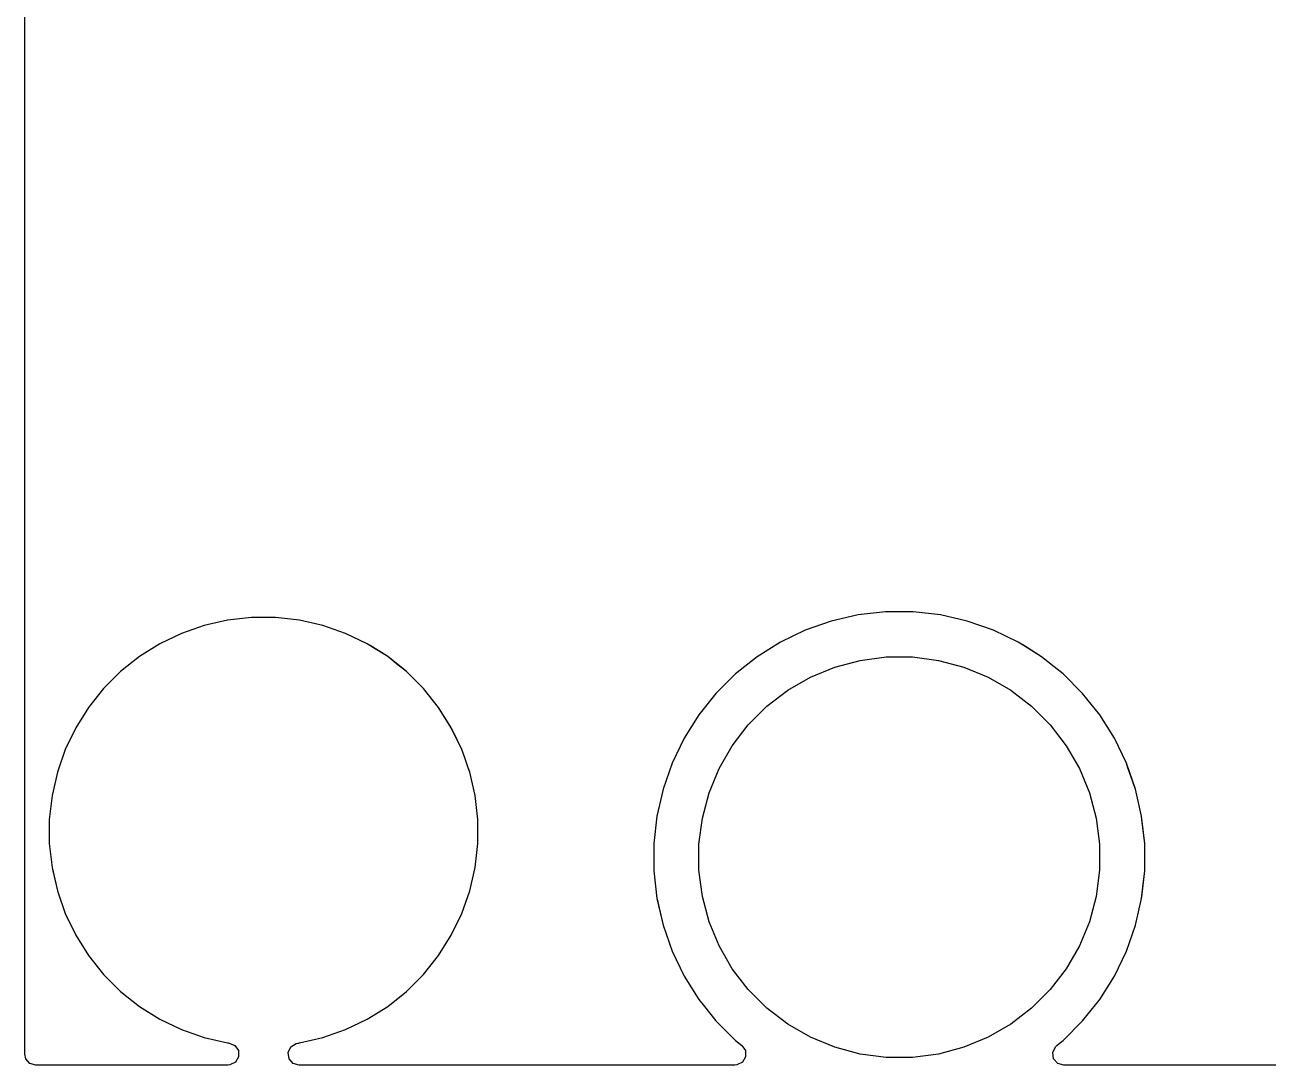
# Model space of a CAD drawing. Header units: inches. Extents: x 6.57 to 9.79, y -8.72 to -3.17.
# Drawn here: x 6.57 to 7.118, y -8.724 to -8.265 of the extents above; entities that cross this region are included whole.
import ezdxf

# ---------------------------------------------------------------- set-up
doc = ezdxf.new("R2010")
doc.units = ezdxf.units.IN
doc.header["$MEASUREMENT"] = 0
doc.layers.add('In1.Cu', color=91, linetype='CONTINUOUS', true_color=0x7fc87f)

msp = doc.modelspace()

# ---------------------------------------------------------------- linework, layer by layer
at = {"layer": 'In1.Cu', "linetype": 'CONTINUOUS'}
for p, q in [((6.5697, -8.71951), (6.5697, -7.92653)), ((6.5697, -8.71951), (6.5697, -7.92653)), ((6.5697, -8.71951), (6.5697, -7.92653)), ((6.5697, -8.71951), (6.5697, -7.92653)), ((6.94943, -8.52433), (6.93734, -8.52569)), ((6.94943, -8.52433), (6.93734, -8.52569)), ((6.94943, -8.52433), (6.93734, -8.52569)), ((6.94943, -8.52433), (6.93734, -8.52569)), ((6.96159, -8.52433), (6.94943, -8.52433)), ((6.94943, -8.52433), (6.94943, -8.52433)), ((6.96159, -8.52433), (6.94943, -8.52433)), ((6.94943, -8.52433), (6.94943, -8.52433)), ((6.96159, -8.52433), (6.94943, -8.52433)), ((6.94943, -8.52433), (6.94943, -8.52433)), ((6.96159, -8.52433), (6.94943, -8.52433)), ((6.94943, -8.52433), (6.94943, -8.52433)), ((6.97368, -8.52569), (6.96159, -8.52433)), ((6.96159, -8.52433), (6.96159, -8.52433)), ((6.97368, -8.52569), (6.96159, -8.52433)), ((6.96159, -8.52433), (6.96159, -8.52433)), ((6.97368, -8.52569), (6.96159, -8.52433)), ((6.96159, -8.52433), (6.96159, -8.52433)), ((6.97368, -8.52569), (6.96159, -8.52433)), ((6.96159, -8.52433), (6.96159, -8.52433)), ((6.65914, -8.52794), (6.6488, -8.5303)), ((6.65914, -8.52794), (6.6488, -8.5303)), ((6.65914, -8.52794), (6.6488, -8.5303)), ((6.65914, -8.52794), (6.6488, -8.5303)), ((6.66969, -8.52675), (6.65914, -8.52794)), ((6.66969, -8.52675), (6.65914, -8.52794)), ((6.66969, -8.52675), (6.65914, -8.52794)), ((6.66969, -8.52675), (6.65914, -8.52794)), ((6.65914, -8.52794), (6.65914, -8.52794)), ((6.65914, -8.52794), (6.65914, -8.52794)), ((6.65914, -8.52794), (6.65914, -8.52794)), ((6.65914, -8.52794), (6.65914, -8.52794)), ((6.68031, -8.52675), (6.66969, -8.52675)), ((6.66969, -8.52675), (6.66969, -8.52675)), ((6.68031, -8.52675), (6.66969, -8.52675)), ((6.66969, -8.52675), (6.66969, -8.52675)), ((6.68031, -8.52675), (6.66969, -8.52675)), ((6.66969, -8.52675), (6.66969, -8.52675)), ((6.68031, -8.52675), (6.66969, -8.52675)), ((6.66969, -8.52675), (6.66969, -8.52675)), ((6.69086, -8.52794), (6.68031, -8.52675)), ((6.68031, -8.52675), (6.68031, -8.52675)), ((6.69086, -8.52794), (6.68031, -8.52675)), ((6.68031, -8.52675), (6.68031, -8.52675)), ((6.69086, -8.52794), (6.68031, -8.52675)), ((6.68031, -8.52675), (6.68031, -8.52675)), ((6.69086, -8.52794), (6.68031, -8.52675)), ((6.68031, -8.52675), (6.68031, -8.52675)), ((6.69284, -8.52839), (6.69086, -8.52794)), ((6.69086, -8.52794), (6.69086, -8.52794)), ((6.69086, -8.52794), (6.69086, -8.52794)), ((6.69284, -8.52839), (6.69086, -8.52794)), ((6.69086, -8.52794), (6.69086, -8.52794)), ((6.69086, -8.52794), (6.69086, -8.52794)), ((6.69284, -8.52839), (6.69086, -8.52794)), ((6.69086, -8.52794), (6.69086, -8.52794)), ((6.69086, -8.52794), (6.69086, -8.52794)), ((6.69284, -8.52839), (6.69086, -8.52794)), ((6.69086, -8.52794), (6.69086, -8.52794)), ((6.69086, -8.52794), (6.69086, -8.52794)), ((6.7012, -8.5303), (6.69284, -8.52839)), ((6.7012, -8.5303), (6.69284, -8.52839)), ((6.7012, -8.5303), (6.69284, -8.52839)), ((6.7012, -8.5303), (6.69284, -8.52839)), ((6.92548, -8.52839), (6.914, -8.53241)), ((6.92548, -8.52839), (6.914, -8.53241)), ((6.92548, -8.52839), (6.914, -8.53241)), ((6.92548, -8.52839), (6.914, -8.53241)), ((6.93734, -8.52569), (6.92548, -8.52839)), ((6.93734, -8.52569), (6.92548, -8.52839)), ((6.93734, -8.52569), (6.92548, -8.52839)), ((6.93734, -8.52569), (6.92548, -8.52839)), ((6.92548, -8.52839), (6.92548, -8.52839)), ((6.92548, -8.52839), (6.92548, -8.52839)), ((6.92548, -8.52839), (6.92548, -8.52839)), ((6.92548, -8.52839), (6.92548, -8.52839)), ((6.93734, -8.52569), (6.93734, -8.52569)), ((6.93734, -8.52569), (6.93734, -8.52569)), ((6.93734, -8.52569), (6.93734, -8.52569)), ((6.93734, -8.52569), (6.93734, -8.52569)), ((6.98553, -8.52839), (6.97368, -8.52569)), ((6.97368, -8.52569), (6.97368, -8.52569)), ((6.98553, -8.52839), (6.97368, -8.52569)), ((6.97368, -8.52569), (6.97368, -8.52569)), ((6.98553, -8.52839), (6.97368, -8.52569)), ((6.97368, -8.52569), (6.97368, -8.52569)), ((6.98553, -8.52839), (6.97368, -8.52569)), ((6.97368, -8.52569), (6.97368, -8.52569)), ((6.99701, -8.53241), (6.98553, -8.52839)), ((6.98553, -8.52839), (6.98553, -8.52839)), ((6.99701, -8.53241), (6.98553, -8.52839)), ((6.98553, -8.52839), (6.98553, -8.52839)), ((6.99701, -8.53241), (6.98553, -8.52839)), ((6.98553, -8.52839), (6.98553, -8.52839)), ((6.99701, -8.53241), (6.98553, -8.52839)), ((6.98553, -8.52839), (6.98553, -8.52839)), ((6.63878, -8.53381), (6.62921, -8.53841)), ((6.63878, -8.53381), (6.62921, -8.53841)), ((6.63878, -8.53381), (6.62921, -8.53841)), ((6.63878, -8.53381), (6.62921, -8.53841)), ((6.6488, -8.5303), (6.63878, -8.53381)), ((6.6488, -8.5303), (6.63878, -8.53381)), ((6.6488, -8.5303), (6.63878, -8.53381)), ((6.6488, -8.5303), (6.63878, -8.53381)), ((6.6488, -8.5303), (6.6488, -8.5303)), ((6.6488, -8.5303), (6.6488, -8.5303)), ((6.6488, -8.5303), (6.6488, -8.5303)), ((6.6488, -8.5303), (6.6488, -8.5303)), ((6.71122, -8.53381), (6.7012, -8.5303)), ((6.7012, -8.5303), (6.7012, -8.5303)), ((6.71122, -8.53381), (6.7012, -8.5303)), ((6.7012, -8.5303), (6.7012, -8.5303)), ((6.71122, -8.53381), (6.7012, -8.5303)), ((6.7012, -8.5303), (6.7012, -8.5303)), ((6.71122, -8.53381), (6.7012, -8.5303)), ((6.7012, -8.5303), (6.7012, -8.5303)), ((6.72079, -8.53841), (6.71122, -8.53381)), ((6.72079, -8.53841), (6.71122, -8.53381)), ((6.72079, -8.53841), (6.71122, -8.53381)), ((6.72079, -8.53841), (6.71122, -8.53381)), ((6.914, -8.53241), (6.90305, -8.53769)), ((6.914, -8.53241), (6.90305, -8.53769)), ((6.914, -8.53241), (6.90305, -8.53769)), ((6.914, -8.53241), (6.90305, -8.53769)), ((6.914, -8.53241), (6.914, -8.53241)), ((6.914, -8.53241), (6.914, -8.53241)), ((6.914, -8.53241), (6.914, -8.53241)), ((6.914, -8.53241), (6.914, -8.53241)), ((7.00797, -8.53769), (6.99701, -8.53241)), ((6.99701, -8.53241), (6.99701, -8.53241)), ((7.00797, -8.53769), (6.99701, -8.53241)), ((6.99701, -8.53241), (6.99701, -8.53241)), ((7.00797, -8.53769), (6.99701, -8.53241)), ((6.99701, -8.53241), (6.99701, -8.53241)), ((7.00797, -8.53769), (6.99701, -8.53241)), ((6.99701, -8.53241), (6.99701, -8.53241)), ((6.62921, -8.53841), (6.62022, -8.54406)), ((6.62921, -8.53841), (6.62022, -8.54406)), ((6.62921, -8.53841), (6.62022, -8.54406)), ((6.62921, -8.53841), (6.62022, -8.54406)), ((6.72212, -8.53925), (6.72079, -8.53841)), ((6.72357, -8.54016), (6.72079, -8.53841)), ((6.72212, -8.53925), (6.72079, -8.53841)), ((6.72212, -8.53925), (6.72079, -8.53841)), ((6.72978, -8.54406), (6.72212, -8.53925)), ((6.72978, -8.54406), (6.72212, -8.53925)), ((6.72978, -8.54406), (6.72212, -8.53925)), ((6.72978, -8.54406), (6.72357, -8.54016)), ((6.90305, -8.53769), (6.89275, -8.54416)), ((6.90305, -8.53769), (6.89275, -8.54416)), ((6.90305, -8.53769), (6.89275, -8.54416)), ((6.90305, -8.53769), (6.89275, -8.54416)), ((7.01116, -8.53969), (7.00797, -8.53769)), ((7.01066, -8.53938), (7.00797, -8.53769)), ((7.01116, -8.53969), (7.00797, -8.53769)), ((7.01116, -8.53969), (7.00797, -8.53769)), ((7.01827, -8.54416), (7.01066, -8.53938)), ((7.01827, -8.54416), (7.01116, -8.53969)), ((7.01827, -8.54416), (7.01116, -8.53969)), ((7.01827, -8.54416), (7.01116, -8.53969)), ((6.62022, -8.54406), (6.61193, -8.55068)), ((6.62022, -8.54406), (6.61193, -8.55068)), ((6.62022, -8.54406), (6.61193, -8.55068)), ((6.62022, -8.54406), (6.61193, -8.55068)), ((6.73807, -8.55068), (6.72978, -8.54406)), ((6.73373, -8.54721), (6.72978, -8.54406)), ((6.73807, -8.55068), (6.72978, -8.54406)), ((6.73807, -8.55068), (6.72978, -8.54406)), ((6.89275, -8.54416), (6.88324, -8.55174)), ((6.89275, -8.54416), (6.88324, -8.55174)), ((6.89275, -8.54416), (6.88324, -8.55174)), ((6.89275, -8.54416), (6.88324, -8.55174)), ((6.92703, -8.54873), (6.93823, -8.54573)), ((6.92703, -8.54873), (6.93823, -8.54573)), ((6.92703, -8.54873), (6.93823, -8.54573)), ((6.92703, -8.54873), (6.93823, -8.54573)), ((6.93823, -8.54573), (6.94972, -8.54422)), ((6.93823, -8.54573), (6.94972, -8.54422)), ((6.93823, -8.54573), (6.94972, -8.54422)), ((6.93823, -8.54573), (6.94972, -8.54422)), ((6.94972, -8.54422), (6.9613, -8.54422)), ((6.94972, -8.54422), (6.9613, -8.54422)), ((6.94972, -8.54422), (6.9613, -8.54422)), ((6.94972, -8.54422), (6.9613, -8.54422)), ((6.9613, -8.54422), (6.97279, -8.54573)), ((6.9613, -8.54422), (6.97279, -8.54573)), ((6.9613, -8.54422), (6.97279, -8.54573)), ((6.9613, -8.54422), (6.97279, -8.54573)), ((6.97279, -8.54573), (6.98398, -8.54873)), ((6.97279, -8.54573), (6.98398, -8.54873)), ((6.97279, -8.54573), (6.98398, -8.54873)), ((6.97279, -8.54573), (6.98398, -8.54873)), ((7.02382, -8.54859), (7.01827, -8.54416)), ((7.02382, -8.54859), (7.01827, -8.54416)), ((7.02382, -8.54859), (7.01827, -8.54416)), ((7.02382, -8.54859), (7.01827, -8.54416)), ((6.61193, -8.55068), (6.60442, -8.55819)), ((6.61193, -8.55068), (6.60442, -8.55819)), ((6.61193, -8.55068), (6.60442, -8.55819)), ((6.61193, -8.55068), (6.60442, -8.55819)), ((6.73746, -8.55019), (6.73373, -8.54721)), ((6.73807, -8.55068), (6.73746, -8.55019)), ((6.74558, -8.55819), (6.73807, -8.55068)), ((6.74558, -8.55819), (6.73807, -8.55068)), ((6.74558, -8.55819), (6.73807, -8.55068)), ((6.74558, -8.55819), (6.73807, -8.55068)), ((6.88324, -8.55174), (6.87464, -8.56034)), ((6.88324, -8.55174), (6.87464, -8.56034)), ((6.88324, -8.55174), (6.87464, -8.56034)), ((6.88324, -8.55174), (6.87464, -8.56034)), ((6.91633, -8.55317), (6.92703, -8.54873)), ((6.91633, -8.55317), (6.92703, -8.54873)), ((6.91633, -8.55317), (6.92703, -8.54873)), ((6.91633, -8.55317), (6.92703, -8.54873)), ((6.98398, -8.54873), (6.99469, -8.55317)), ((6.98398, -8.54873), (6.99469, -8.55317)), ((6.98398, -8.54873), (6.99469, -8.55317)), ((6.98398, -8.54873), (6.99469, -8.55317)), ((7.02645, -8.55068), (7.02382, -8.54859)), ((7.02645, -8.55068), (7.02382, -8.54859)), ((7.02645, -8.55068), (7.02382, -8.54859)), ((7.02645, -8.55068), (7.02382, -8.54859)), ((7.02778, -8.55174), (7.02645, -8.55068)), ((7.02778, -8.55174), (7.02645, -8.55068)), ((7.02778, -8.55174), (7.02645, -8.55068)), ((7.02778, -8.55174), (7.02645, -8.55068)), ((7.03638, -8.56034), (7.02778, -8.55174)), ((7.03638, -8.56034), (7.02778, -8.55174)), ((7.03638, -8.56034), (7.02778, -8.55174)), ((7.03638, -8.56034), (7.02778, -8.55174)), ((6.90629, -8.55896), (6.91633, -8.55317)), ((6.90629, -8.55896), (6.91633, -8.55317)), ((6.90629, -8.55896), (6.91633, -8.55317)), ((6.90629, -8.55896), (6.91633, -8.55317)), ((6.99469, -8.55317), (7.00472, -8.55896)), ((6.99469, -8.55317), (7.00472, -8.55896)), ((6.99469, -8.55317), (7.00472, -8.55896)), ((6.99469, -8.55317), (7.00472, -8.55896)), ((6.60442, -8.55819), (6.5978, -8.56648)), ((6.60442, -8.55819), (6.5978, -8.56648)), ((6.60442, -8.55819), (6.5978, -8.56648)), ((6.60442, -8.55819), (6.5978, -8.56648)), ((6.7522, -8.56648), (6.74558, -8.55819)), ((6.7522, -8.56648), (6.74558, -8.55819)), ((6.7522, -8.56648), (6.74558, -8.55819)), ((6.7522, -8.56648), (6.74558, -8.55819)), ((6.87464, -8.56034), (6.86705, -8.56985)), ((6.87464, -8.56034), (6.86705, -8.56985)), ((6.87464, -8.56034), (6.86705, -8.56985)), ((6.87464, -8.56034), (6.86705, -8.56985)), ((6.8971, -8.56601), (6.90629, -8.55896)), ((6.8971, -8.56601), (6.90629, -8.55896)), ((6.8971, -8.56601), (6.90629, -8.55896)), ((6.8971, -8.56601), (6.90629, -8.55896)), ((7.00472, -8.55896), (7.01392, -8.56601)), ((7.00472, -8.55896), (7.01392, -8.56601)), ((7.00472, -8.55896), (7.01392, -8.56601)), ((7.00472, -8.55896), (7.01392, -8.56601)), ((7.04396, -8.56985), (7.03638, -8.56034)), ((7.04396, -8.56985), (7.03638, -8.56034)), ((7.04396, -8.56985), (7.03638, -8.56034)), ((7.04396, -8.56985), (7.03638, -8.56034)), ((6.5978, -8.56648), (6.59215, -8.57547)), ((6.5978, -8.56648), (6.59215, -8.57547)), ((6.5978, -8.56648), (6.59215, -8.57547)), ((6.5978, -8.56648), (6.59215, -8.57547)), ((6.75785, -8.57547), (6.7522, -8.56648)), ((6.75719, -8.57443), (6.7522, -8.56648)), ((6.75785, -8.57547), (6.7522, -8.56648)), ((6.75785, -8.57547), (6.7522, -8.56648)), ((6.88891, -8.57421), (6.8971, -8.56601)), ((6.88891, -8.57421), (6.8971, -8.56601)), ((6.88891, -8.57421), (6.8971, -8.56601)), ((6.88891, -8.57421), (6.8971, -8.56601)), ((7.01392, -8.56601), (7.02211, -8.57421)), ((7.01392, -8.56601), (7.02211, -8.57421)), ((7.01392, -8.56601), (7.02211, -8.57421)), ((7.01392, -8.56601), (7.02211, -8.57421)), ((6.86705, -8.56985), (6.86058, -8.58015)), ((6.86705, -8.56985), (6.86058, -8.58015)), ((6.86705, -8.56985), (6.86058, -8.58015)), ((6.86705, -8.56985), (6.86058, -8.58015)), ((7.05043, -8.58015), (7.04396, -8.56985)), ((7.05043, -8.58015), (7.04396, -8.56985)), ((7.05043, -8.58015), (7.04396, -8.56985)), ((7.05043, -8.58015), (7.04396, -8.56985)), ((6.59215, -8.57547), (6.58755, -8.58504)), ((6.59215, -8.57547), (6.58755, -8.58504)), ((6.59215, -8.57547), (6.58755, -8.58504)), ((6.59215, -8.57547), (6.58755, -8.58504)), ((6.75785, -8.57547), (6.75719, -8.57443)), ((6.76245, -8.58504), (6.75785, -8.57547)), ((6.75848, -8.57678), (6.75785, -8.57547)), ((6.76245, -8.58504), (6.75785, -8.57547)), ((6.76245, -8.58504), (6.75785, -8.57547)), ((6.76245, -8.58504), (6.75848, -8.57678)), ((6.88185, -8.5834), (6.88891, -8.57421)), ((6.88185, -8.5834), (6.88891, -8.57421)), ((6.88185, -8.5834), (6.88891, -8.57421)), ((6.88185, -8.5834), (6.88891, -8.57421)), ((7.02211, -8.57421), (7.02916, -8.5834)), ((7.02211, -8.57421), (7.02916, -8.5834)), ((7.02211, -8.57421), (7.02916, -8.5834)), ((7.02211, -8.57421), (7.02916, -8.5834)), ((6.86058, -8.58015), (6.85531, -8.59111)), ((6.86058, -8.58015), (6.85531, -8.59111)), ((6.86058, -8.58015), (6.85531, -8.59111)), ((6.86058, -8.58015), (6.85531, -8.59111)), ((6.87606, -8.59343), (6.88185, -8.5834)), ((6.87606, -8.59343), (6.88185, -8.5834)), ((6.87606, -8.59343), (6.88185, -8.5834)), ((6.87606, -8.59343), (6.88185, -8.5834)), ((7.02916, -8.5834), (7.03496, -8.59343)), ((7.02916, -8.5834), (7.03496, -8.59343)), ((7.02916, -8.5834), (7.03496, -8.59343)), ((7.02916, -8.5834), (7.03496, -8.59343)), ((7.05571, -8.59111), (7.05043, -8.58015)), ((7.05571, -8.59111), (7.05043, -8.58015)), ((7.05571, -8.59111), (7.05043, -8.58015)), ((7.05571, -8.59111), (7.05043, -8.58015)), ((6.58755, -8.58504), (6.58404, -8.59506)), ((6.58755, -8.58504), (6.58404, -8.59506)), ((6.58755, -8.58504), (6.58404, -8.59506)), ((6.58755, -8.58504), (6.58404, -8.59506)), ((6.76376, -8.58878), (6.76245, -8.58504)), ((6.76392, -8.58924), (6.76245, -8.58504)), ((6.76376, -8.58878), (6.76245, -8.58504)), ((6.76362, -8.58837), (6.76245, -8.58504)), ((6.7653, -8.59317), (6.76362, -8.58837)), ((6.7653, -8.59317), (6.76376, -8.58878)), ((6.7653, -8.59317), (6.76376, -8.58878)), ((6.7653, -8.59317), (6.76392, -8.58924)), ((6.58404, -8.59506), (6.58168, -8.6054)), ((6.58404, -8.59506), (6.58168, -8.6054)), ((6.58404, -8.59506), (6.58168, -8.6054)), ((6.58404, -8.59506), (6.58168, -8.6054)), ((6.58404, -8.59506), (6.58404, -8.59506)), ((6.58404, -8.59506), (6.58404, -8.59506)), ((6.58404, -8.59506), (6.58404, -8.59506)), ((6.58404, -8.59506), (6.58404, -8.59506)), ((6.76596, -8.59506), (6.7653, -8.59317)), ((6.76596, -8.59506), (6.7653, -8.59317)), ((6.76596, -8.59506), (6.7653, -8.59317)), ((6.76596, -8.59506), (6.7653, -8.59317)), ((6.76832, -8.6054), (6.76596, -8.59506)), ((6.76832, -8.6054), (6.76596, -8.59506)), ((6.76832, -8.6054), (6.76596, -8.59506)), ((6.76832, -8.6054), (6.76596, -8.59506)), ((6.85531, -8.59111), (6.85129, -8.60259)), ((6.85531, -8.59111), (6.85129, -8.60259)), ((6.85531, -8.59111), (6.85129, -8.60259)), ((6.85531, -8.59111), (6.85129, -8.60259)), ((6.85531, -8.59111), (6.85531, -8.59111)), ((6.85531, -8.59111), (6.85531, -8.59111)), ((6.85531, -8.59111), (6.85531, -8.59111)), ((6.85531, -8.59111), (6.85531, -8.59111)), ((6.87163, -8.60414), (6.87606, -8.59343)), ((6.87163, -8.60414), (6.87606, -8.59343)), ((6.87163, -8.60414), (6.87606, -8.59343)), ((6.87163, -8.60414), (6.87606, -8.59343)), ((7.03496, -8.59343), (7.03939, -8.60414)), ((7.03496, -8.59343), (7.03939, -8.60414)), ((7.03496, -8.59343), (7.03939, -8.60414)), ((7.03496, -8.59343), (7.03939, -8.60414)), ((7.0584, -8.5988), (7.05571, -8.59111)), ((7.05571, -8.59111), (7.05571, -8.59111)), ((7.05642, -8.59313), (7.05571, -8.59111)), ((7.05904, -8.60063), (7.05571, -8.59111)), ((7.05571, -8.59111), (7.05571, -8.59111)), ((7.0584, -8.5988), (7.05571, -8.59111)), ((7.05571, -8.59111), (7.05571, -8.59111)), ((7.05934, -8.60148), (7.05642, -8.59313)), ((7.05973, -8.60259), (7.0584, -8.5988)), ((7.05973, -8.60259), (7.0584, -8.5988)), ((7.05973, -8.60259), (7.05904, -8.60063)), ((6.58168, -8.6054), (6.58049, -8.61595)), ((6.58168, -8.6054), (6.58049, -8.61595)), ((6.58168, -8.6054), (6.58049, -8.61595)), ((6.58168, -8.6054), (6.58049, -8.61595)), ((6.58168, -8.6054), (6.58168, -8.6054)), ((6.58168, -8.6054), (6.58168, -8.6054)), ((6.58168, -8.6054), (6.58168, -8.6054)), ((6.58168, -8.6054), (6.58168, -8.6054)), ((6.76951, -8.61595), (6.76832, -8.6054)), ((6.76951, -8.61595), (6.76832, -8.6054)), ((6.76951, -8.61595), (6.76832, -8.6054)), ((6.76951, -8.61595), (6.76832, -8.6054)), ((6.85129, -8.60259), (6.84858, -8.61445)), ((6.85129, -8.60259), (6.84858, -8.61445)), ((6.85129, -8.60259), (6.84858, -8.61445)), ((6.85129, -8.60259), (6.84858, -8.61445)), ((6.85129, -8.60259), (6.85129, -8.60259)), ((6.85129, -8.60259), (6.85129, -8.60259)), ((6.85129, -8.60259), (6.85129, -8.60259)), ((6.85129, -8.60259), (6.85129, -8.60259)), ((6.86863, -8.61533), (6.87163, -8.60414)), ((6.86863, -8.61533), (6.87163, -8.60414)), ((6.86863, -8.61533), (6.87163, -8.60414)), ((6.86863, -8.61533), (6.87163, -8.60414)), ((7.03939, -8.60414), (7.04239, -8.61533)), ((7.03939, -8.60414), (7.04239, -8.61533)), ((7.03939, -8.60414), (7.04239, -8.61533)), ((7.03939, -8.60414), (7.04239, -8.61533)), ((7.05973, -8.60259), (7.05934, -8.60148)), ((7.06122, -8.60914), (7.05973, -8.60259)), ((7.06122, -8.60914), (7.05973, -8.60259)), ((7.06122, -8.60914), (7.05973, -8.60259)), ((7.06122, -8.60914), (7.05973, -8.60259)), ((7.06243, -8.61445), (7.06122, -8.60914)), ((7.06243, -8.61445), (7.06122, -8.60914)), ((7.06243, -8.61445), (7.06122, -8.60914)), ((7.06243, -8.61445), (7.06122, -8.60914)), ((6.58049, -8.61595), (6.58049, -8.62657)), ((6.58049, -8.61595), (6.58049, -8.62657)), ((6.58049, -8.61595), (6.58049, -8.62657)), ((6.58049, -8.61595), (6.58049, -8.62657)), ((6.76951, -8.62657), (6.76951, -8.61595)), ((6.76951, -8.62657), (6.76951, -8.61595)), ((6.76951, -8.62657), (6.76951, -8.61595)), ((6.76951, -8.62657), (6.76951, -8.61595)), ((6.84858, -8.61445), (6.84722, -8.62653)), ((6.84858, -8.61445), (6.84722, -8.62653)), ((6.84858, -8.61445), (6.84722, -8.62653)), ((6.84858, -8.61445), (6.84722, -8.62653)), ((6.84858, -8.61445), (6.84858, -8.61445)), ((6.84858, -8.61445), (6.84858, -8.61445)), ((6.84858, -8.61445), (6.84858, -8.61445)), ((6.84858, -8.61445), (6.84858, -8.61445)), ((6.86712, -8.62682), (6.86863, -8.61533)), ((6.86712, -8.62682), (6.86863, -8.61533)), ((6.86712, -8.62682), (6.86863, -8.61533)), ((6.86712, -8.62682), (6.86863, -8.61533)), ((7.04239, -8.61533), (7.0439, -8.62682)), ((7.04239, -8.61533), (7.0439, -8.62682)), ((7.04239, -8.61533), (7.0439, -8.62682)), ((7.04239, -8.61533), (7.0439, -8.62682)), ((7.0638, -8.62653), (7.06243, -8.61445)), ((7.06243, -8.61445), (7.06243, -8.61445)), ((7.06271, -8.61688), (7.06243, -8.61445)), ((7.06243, -8.61445), (7.06243, -8.61445)), ((7.06275, -8.61729), (7.06243, -8.61445)), ((7.06243, -8.61445), (7.06243, -8.61445)), ((7.06275, -8.61729), (7.06243, -8.61445)), ((7.06243, -8.61445), (7.06243, -8.61445)), ((7.0638, -8.62653), (7.06271, -8.61688)), ((7.0638, -8.62653), (7.06275, -8.61729)), ((7.0638, -8.62653), (7.06275, -8.61729)), ((6.58049, -8.62657), (6.58168, -8.63711)), ((6.58049, -8.62657), (6.58168, -8.63711)), ((6.58049, -8.62657), (6.58168, -8.63711)), ((6.58049, -8.62657), (6.58168, -8.63711)), ((6.76832, -8.63712), (6.76951, -8.62657)), ((6.76832, -8.63712), (6.76951, -8.62657)), ((6.76832, -8.63712), (6.76951, -8.62657)), ((6.76832, -8.63712), (6.76951, -8.62657)), ((6.84722, -8.62653), (6.84722, -8.63869)), ((6.84722, -8.62653), (6.84722, -8.63869)), ((6.84722, -8.62653), (6.84722, -8.63869)), ((6.84722, -8.62653), (6.84722, -8.63869)), ((6.86712, -8.63841), (6.86712, -8.62682)), ((6.86712, -8.63841), (6.86712, -8.62682)), ((6.86712, -8.63841), (6.86712, -8.62682)), ((6.86712, -8.63841), (6.86712, -8.62682)), ((7.0439, -8.62682), (7.0439, -8.63841)), ((7.0439, -8.62682), (7.0439, -8.63841)), ((7.0439, -8.62682), (7.0439, -8.63841)), ((7.0439, -8.62682), (7.0439, -8.63841)), ((7.0638, -8.63869), (7.0638, -8.62653)), ((7.0638, -8.62653), (7.0638, -8.62653)), ((7.0638, -8.63869), (7.0638, -8.62653)), ((7.0638, -8.63869), (7.0638, -8.62653)), ((7.0638, -8.63869), (7.0638, -8.62653)), ((6.58168, -8.63711), (6.58168, -8.63712)), ((6.58168, -8.63711), (6.58168, -8.63712)), ((6.58168, -8.63711), (6.58168, -8.63712)), ((6.58168, -8.63711), (6.58168, -8.63712)), ((6.58168, -8.63712), (6.58404, -8.64746)), ((6.58168, -8.63712), (6.58168, -8.63712)), ((6.58168, -8.63712), (6.58204, -8.63869)), ((6.58168, -8.63712), (6.58404, -8.64746)), ((6.58168, -8.63712), (6.58404, -8.64746)), ((6.58204, -8.63869), (6.58404, -8.64746)), ((6.76596, -8.64746), (6.76832, -8.63712)), ((6.76596, -8.64746), (6.76832, -8.63712)), ((6.76596, -8.64746), (6.76832, -8.63712)), ((6.76596, -8.64746), (6.76832, -8.63712)), ((6.84722, -8.63869), (6.84858, -8.65078)), ((6.84722, -8.63869), (6.84858, -8.65078)), ((6.84722, -8.63869), (6.84858, -8.65078)), ((6.84722, -8.63869), (6.84858, -8.65078)), ((6.86863, -8.64989), (6.86712, -8.63841)), ((6.86863, -8.64989), (6.86712, -8.63841)), ((6.86863, -8.64989), (6.86712, -8.63841)), ((6.86863, -8.64989), (6.86712, -8.63841)), ((7.0439, -8.63841), (7.04239, -8.64989)), ((7.0439, -8.63841), (7.04239, -8.64989)), ((7.0439, -8.63841), (7.04239, -8.64989)), ((7.0439, -8.63841), (7.04239, -8.64989)), ((7.06243, -8.65078), (7.0638, -8.63869)), ((7.06243, -8.65078), (7.0638, -8.63869)), ((7.06251, -8.65013), (7.0638, -8.63869)), ((7.06327, -8.6434), (7.0638, -8.63869)), ((7.0638, -8.63869), (7.0638, -8.63869)), ((7.06243, -8.65078), (7.06327, -8.6434)), ((6.58404, -8.64746), (6.58404, -8.64746)), ((6.58404, -8.64746), (6.58755, -8.65748)), ((6.58404, -8.64746), (6.58404, -8.64746)), ((6.58404, -8.64746), (6.58755, -8.65748)), ((6.58404, -8.64746), (6.58404, -8.64746)), ((6.58404, -8.64746), (6.58755, -8.65748)), ((6.58404, -8.64746), (6.58404, -8.64746)), ((6.58404, -8.64746), (6.58755, -8.65748)), ((6.76245, -8.65748), (6.76596, -8.64746)), ((6.76245, -8.65748), (6.76596, -8.64746)), ((6.76245, -8.65748), (6.76596, -8.64746)), ((6.76245, -8.65748), (6.76596, -8.64746)), ((6.87163, -8.66109), (6.86863, -8.64989)), ((6.87163, -8.66109), (6.86863, -8.64989)), ((6.87163, -8.66109), (6.86863, -8.64989)), ((6.87163, -8.66109), (6.86863, -8.64989)), ((7.04239, -8.64989), (7.03939, -8.66109)), ((7.04239, -8.64989), (7.03939, -8.66109)), ((7.04239, -8.64989), (7.03939, -8.66109)), ((7.04239, -8.64989), (7.03939, -8.66109)), ((7.06243, -8.65078), (7.06251, -8.65013)), ((6.84858, -8.65078), (6.84858, -8.65078)), ((6.84858, -8.65078), (6.84858, -8.65078)), ((6.84858, -8.65078), (6.84868, -8.6512)), ((6.84858, -8.65078), (6.84858, -8.65078)), ((6.84858, -8.65078), (6.85129, -8.66264)), ((6.84858, -8.65078), (6.84858, -8.65078)), ((6.84858, -8.65078), (6.85129, -8.66264)), ((6.84858, -8.65078), (6.84858, -8.65078)), ((6.84858, -8.65078), (6.85129, -8.66264)), ((6.84868, -8.6512), (6.85129, -8.66264)), ((7.05973, -8.66264), (7.06243, -8.65078)), ((7.05973, -8.66264), (7.06243, -8.65078)), ((7.05973, -8.66264), (7.06243, -8.65078)), ((7.05973, -8.66264), (7.06243, -8.65078)), ((7.06243, -8.65078), (7.06243, -8.65078)), ((6.58755, -8.65748), (6.59215, -8.66705)), ((6.58755, -8.65748), (6.59215, -8.66705)), ((6.58755, -8.65748), (6.59215, -8.66705)), ((6.58755, -8.65748), (6.59215, -8.66705)), ((6.75785, -8.66705), (6.76245, -8.65748)), ((6.75785, -8.66705), (6.76245, -8.65748)), ((6.75785, -8.66705), (6.76245, -8.65748)), ((6.75785, -8.66705), (6.76245, -8.65748)), ((6.87606, -8.67179), (6.87163, -8.66109)), ((6.87606, -8.67179), (6.87163, -8.66109)), ((6.87606, -8.67179), (6.87163, -8.66109)), ((6.87606, -8.67179), (6.87163, -8.66109)), ((7.03939, -8.66109), (7.03496, -8.67179)), ((7.03939, -8.66109), (7.03496, -8.67179)), ((7.03939, -8.66109), (7.03496, -8.67179)), ((7.03939, -8.66109), (7.03496, -8.67179)), ((6.59215, -8.66705), (6.59215, -8.66705)), ((6.59215, -8.66705), (6.5978, -8.67604)), ((6.59215, -8.66705), (6.59215, -8.66705)), ((6.59215, -8.66705), (6.5978, -8.67604)), ((6.59215, -8.66705), (6.59215, -8.66705)), ((6.59215, -8.66705), (6.5978, -8.67604)), ((6.59215, -8.66705), (6.59215, -8.66705)), ((6.59215, -8.66705), (6.5978, -8.67604)), ((6.7522, -8.67604), (6.75785, -8.66705)), ((6.7522, -8.67604), (6.75785, -8.66705)), ((6.7522, -8.67604), (6.75785, -8.66705)), ((6.7522, -8.67604), (6.75785, -8.66705)), ((6.85129, -8.66264), (6.85129, -8.66264)), ((6.85129, -8.66264), (6.85531, -8.67412)), ((6.85129, -8.66264), (6.85129, -8.66264)), ((6.85129, -8.66264), (6.85531, -8.67412)), ((6.85129, -8.66264), (6.85129, -8.66264)), ((6.85129, -8.66264), (6.85531, -8.67412)), ((6.85129, -8.66264), (6.85129, -8.66264)), ((6.85129, -8.66264), (6.85531, -8.67412)), ((7.05571, -8.67412), (7.05973, -8.66264)), ((7.05571, -8.67412), (7.05973, -8.66264)), ((7.05571, -8.67412), (7.05973, -8.66264)), ((7.05571, -8.67412), (7.05973, -8.66264)), ((6.88185, -8.68183), (6.87606, -8.67179)), ((6.88185, -8.68183), (6.87606, -8.67179)), ((6.88185, -8.68183), (6.87606, -8.67179)), ((6.88185, -8.68183), (6.87606, -8.67179)), ((7.03496, -8.67179), (7.02916, -8.68183)), ((7.03496, -8.67179), (7.02916, -8.68183)), ((7.03496, -8.67179), (7.02916, -8.68183)), ((7.03496, -8.67179), (7.02916, -8.68183)), ((6.5978, -8.67604), (6.60442, -8.68433)), ((6.5978, -8.67604), (6.60442, -8.68433)), ((6.5978, -8.67604), (6.60442, -8.68433)), ((6.5978, -8.67604), (6.60442, -8.68433)), ((6.74558, -8.68433), (6.7522, -8.67604)), ((6.74558, -8.68433), (6.7522, -8.67604)), ((6.74558, -8.68433), (6.7522, -8.67604)), ((6.74558, -8.68433), (6.7522, -8.67604)), ((6.85531, -8.67412), (6.85531, -8.67412)), ((6.85531, -8.67412), (6.86058, -8.68508)), ((6.85531, -8.67412), (6.85531, -8.67412)), ((6.85531, -8.67412), (6.86058, -8.68508)), ((6.85531, -8.67412), (6.85531, -8.67412)), ((6.85531, -8.67412), (6.86058, -8.68508)), ((6.85531, -8.67412), (6.85531, -8.67412)), ((6.85531, -8.67412), (6.86058, -8.68508)), ((7.05043, -8.68508), (7.05571, -8.67412)), ((7.05043, -8.68508), (7.05571, -8.67412)), ((7.05043, -8.68508), (7.05571, -8.67412)), ((7.05043, -8.68508), (7.05571, -8.67412)), ((6.88891, -8.69102), (6.88185, -8.68183)), ((6.88891, -8.69102), (6.88185, -8.68183)), ((6.88891, -8.69102), (6.88185, -8.68183)), ((6.88891, -8.69102), (6.88185, -8.68183)), ((7.02916, -8.68183), (7.02211, -8.69102)), ((7.02916, -8.68183), (7.02211, -8.69102)), ((7.02916, -8.68183), (7.02211, -8.69102)), ((7.02916, -8.68183), (7.02211, -8.69102)), ((6.60442, -8.68433), (6.61193, -8.69184)), ((6.60442, -8.68433), (6.61193, -8.69184)), ((6.60442, -8.68433), (6.61193, -8.69184)), ((6.60442, -8.68433), (6.61193, -8.69184)), ((6.73807, -8.69184), (6.74558, -8.68433)), ((6.73807, -8.69184), (6.74558, -8.68433)), ((6.73807, -8.69184), (6.74558, -8.68433)), ((6.73807, -8.69184), (6.74558, -8.68433)), ((6.86058, -8.68508), (6.86058, -8.68508)), ((6.86058, -8.68508), (6.86705, -8.69537)), ((6.86058, -8.68508), (6.86058, -8.68508)), ((6.86058, -8.68508), (6.86705, -8.69537)), ((6.86058, -8.68508), (6.86058, -8.68508)), ((6.86058, -8.68508), (6.86705, -8.69537)), ((6.86058, -8.68508), (6.86058, -8.68508)), ((6.86058, -8.68508), (6.86705, -8.69537)), ((7.04396, -8.69537), (7.05043, -8.68508)), ((7.04396, -8.69537), (7.05043, -8.68508)), ((7.04396, -8.69537), (7.05043, -8.68508)), ((7.04396, -8.69537), (7.05043, -8.68508)), ((6.61193, -8.69184), (6.62022, -8.69846)), ((6.61193, -8.69184), (6.62022, -8.69846)), ((6.61193, -8.69184), (6.62022, -8.69846)), ((6.61193, -8.69184), (6.62022, -8.69846)), ((6.72978, -8.69846), (6.73807, -8.69184)), ((6.72978, -8.69846), (6.73807, -8.69184)), ((6.72978, -8.69846), (6.73807, -8.69184)), ((6.72978, -8.69846), (6.73807, -8.69184)), ((6.8971, -8.69921), (6.88891, -8.69102)), ((6.8971, -8.69921), (6.88891, -8.69102)), ((6.8971, -8.69921), (6.88891, -8.69102)), ((6.8971, -8.69921), (6.88891, -8.69102)), ((7.02211, -8.69102), (7.01392, -8.69921)), ((7.02211, -8.69102), (7.01392, -8.69921)), ((7.02211, -8.69102), (7.01392, -8.69921)), ((7.02211, -8.69102), (7.01392, -8.69921)), ((6.62022, -8.69846), (6.62921, -8.70411)), ((6.62022, -8.69846), (6.62921, -8.70411)), ((6.62022, -8.69846), (6.62921, -8.70411)), ((6.62022, -8.69846), (6.62921, -8.70411)), ((6.72079, -8.70411), (6.72978, -8.69846)), ((6.72079, -8.70411), (6.72978, -8.69846)), ((6.72079, -8.70411), (6.72978, -8.69846)), ((6.72079, -8.70411), (6.72978, -8.69846)), ((6.86705, -8.69537), (6.86951, -8.69846)), ((6.86705, -8.69537), (6.86951, -8.69846)), ((6.86705, -8.69537), (6.86951, -8.69846)), ((6.86705, -8.69537), (6.86951, -8.69846)), ((6.86951, -8.69846), (6.87464, -8.70488)), ((6.86951, -8.69846), (6.87464, -8.70488)), ((6.86951, -8.69846), (6.87464, -8.70488)), ((6.86951, -8.69846), (6.87464, -8.70488)), ((6.90629, -8.70627), (6.8971, -8.69921)), ((6.90629, -8.70627), (6.8971, -8.69921)), ((6.90629, -8.70627), (6.8971, -8.69921)), ((6.90629, -8.70627), (6.8971, -8.69921)), ((7.01392, -8.69921), (7.00472, -8.70627)), ((7.01392, -8.69921), (7.00472, -8.70627)), ((7.01392, -8.69921), (7.00472, -8.70627)), ((7.01392, -8.69921), (7.00472, -8.70627)), ((7.03638, -8.70488), (7.04396, -8.69537)), ((7.03638, -8.70488), (7.04396, -8.69537)), ((7.03638, -8.70488), (7.04396, -8.69537)), ((7.03638, -8.70488), (7.04396, -8.69537)), ((6.62921, -8.70411), (6.63878, -8.70871)), ((6.62921, -8.70411), (6.63878, -8.70871)), ((6.62921, -8.70411), (6.63878, -8.70871)), ((6.62921, -8.70411), (6.63878, -8.70871)), ((6.71122, -8.70871), (6.72079, -8.70411)), ((6.71122, -8.70871), (6.72079, -8.70411)), ((6.71122, -8.70871), (6.72079, -8.70411)), ((6.71122, -8.70871), (6.72079, -8.70411)), ((6.87464, -8.70488), (6.88324, -8.71348)), ((6.87464, -8.70488), (6.88324, -8.71348)), ((6.87464, -8.70488), (6.88324, -8.71348)), ((6.87464, -8.70488), (6.88324, -8.71348)), ((7.02778, -8.71348), (7.03638, -8.70488)), ((7.02778, -8.71348), (7.03638, -8.70488)), ((7.02778, -8.71348), (7.03638, -8.70488)), ((7.02778, -8.71348), (7.03638, -8.70488)), ((6.63878, -8.70871), (6.6463, -8.71134)), ((6.63878, -8.70871), (6.6463, -8.71134)), ((6.63878, -8.70871), (6.6463, -8.71134)), ((6.63878, -8.70871), (6.6463, -8.71134)), ((6.7012, -8.71222), (6.71122, -8.70871)), ((6.7012, -8.71222), (6.71122, -8.70871)), ((6.7012, -8.71222), (6.71122, -8.70871)), ((6.7012, -8.71222), (6.71122, -8.70871)), ((6.91633, -8.71206), (6.90629, -8.70627)), ((6.91633, -8.71206), (6.90629, -8.70627)), ((6.91633, -8.71206), (6.90629, -8.70627)), ((6.91633, -8.71206), (6.90629, -8.70627)), ((7.00472, -8.70627), (6.99469, -8.71206)), ((7.00472, -8.70627), (6.99469, -8.71206)), ((7.00472, -8.70627), (6.99469, -8.71206)), ((7.00472, -8.70627), (6.99469, -8.71206)), ((6.6463, -8.71134), (6.6488, -8.71222)), ((6.6463, -8.71134), (6.6488, -8.71222)), ((6.6463, -8.71134), (6.6488, -8.71222)), ((6.6463, -8.71134), (6.6488, -8.71222)), ((6.6488, -8.71222), (6.6488, -8.71222)), ((6.6488, -8.71222), (6.6488, -8.71222)), ((6.6488, -8.71222), (6.6488, -8.71222)), ((6.6488, -8.71222), (6.65914, -8.71458)), ((6.6488, -8.71222), (6.6488, -8.71222)), ((6.6488, -8.71222), (6.6488, -8.71222)), ((6.6488, -8.71222), (6.6488, -8.71222)), ((6.6488, -8.71222), (6.65914, -8.71458)), ((6.6488, -8.71222), (6.6488, -8.71222)), ((6.6488, -8.71222), (6.6488, -8.71222)), ((6.6488, -8.71222), (6.6488, -8.71222)), ((6.6488, -8.71222), (6.65914, -8.71458)), ((6.6488, -8.71222), (6.6488, -8.71222)), ((6.6488, -8.71222), (6.6488, -8.71222)), ((6.6488, -8.71222), (6.6488, -8.71222)), ((6.6488, -8.71222), (6.65914, -8.71458)), ((6.65914, -8.71458), (6.65943, -8.71461)), ((6.65914, -8.71458), (6.65943, -8.71461)), ((6.65914, -8.71458), (6.65943, -8.71461)), ((6.65914, -8.71458), (6.65943, -8.71461)), ((6.65943, -8.71461), (6.65983, -8.71466)), ((6.65943, -8.71461), (6.65983, -8.71466)), ((6.65943, -8.71461), (6.65983, -8.71466)), ((6.65943, -8.71461), (6.65983, -8.71466)), ((6.65983, -8.71466), (6.66237, -8.71572)), ((6.65983, -8.71466), (6.66237, -8.71572)), ((6.65983, -8.71466), (6.66237, -8.71572)), ((6.65983, -8.71466), (6.66237, -8.71572)), ((6.66237, -8.71572), (6.66393, -8.71799)), ((6.66237, -8.71572), (6.66393, -8.71799)), ((6.66237, -8.71572), (6.66393, -8.71799)), ((6.66237, -8.71572), (6.66393, -8.71799)), ((6.68588, -8.71881), (6.68703, -8.71631)), ((6.68588, -8.71881), (6.68703, -8.71631)), ((6.68588, -8.71881), (6.68703, -8.71631)), ((6.68588, -8.71881), (6.68703, -8.71631)), ((6.68703, -8.71631), (6.68934, -8.71482)), ((6.68703, -8.71631), (6.68934, -8.71482)), ((6.68703, -8.71631), (6.68934, -8.71482)), ((6.68703, -8.71631), (6.68934, -8.71482)), ((6.68934, -8.71482), (6.69017, -8.71466)), ((6.68934, -8.71482), (6.69017, -8.71466)), ((6.68934, -8.71482), (6.69017, -8.71466)), ((6.68934, -8.71482), (6.69017, -8.71466)), ((6.69017, -8.71466), (6.69052, -8.71462)), ((6.69017, -8.71466), (6.69052, -8.71462)), ((6.69017, -8.71466), (6.69052, -8.71462)), ((6.69017, -8.71466), (6.69052, -8.71462)), ((6.69052, -8.71462), (6.69086, -8.71458)), ((6.69052, -8.71462), (6.69086, -8.71458)), ((6.69052, -8.71462), (6.69086, -8.71458)), ((6.69052, -8.71462), (6.69086, -8.71458)), ((6.69086, -8.71458), (6.7012, -8.71222)), ((6.69086, -8.71458), (6.7012, -8.71222)), ((6.69086, -8.71458), (6.7012, -8.71222)), ((6.69086, -8.71458), (6.7012, -8.71222)), ((6.88324, -8.71348), (6.88601, -8.71569)), ((6.88324, -8.71348), (6.88601, -8.71569)), ((6.88324, -8.71348), (6.88601, -8.71569)), ((6.88324, -8.71348), (6.88601, -8.71569)), ((6.88601, -8.71569), (6.88759, -8.71794)), ((6.88601, -8.71569), (6.88759, -8.71794)), ((6.88601, -8.71569), (6.88759, -8.71794)), ((6.88601, -8.71569), (6.88759, -8.71794)), ((6.92703, -8.71649), (6.91633, -8.71206)), ((6.92703, -8.71649), (6.91633, -8.71206)), ((6.92703, -8.71649), (6.91633, -8.71206)), ((6.92703, -8.71649), (6.91633, -8.71206)), ((6.93823, -8.71949), (6.92703, -8.71649)), ((6.93823, -8.71949), (6.92703, -8.71649)), ((6.93823, -8.71949), (6.92703, -8.71649)), ((6.93823, -8.71949), (6.92703, -8.71649)), ((6.98398, -8.71649), (6.97279, -8.71949)), ((6.98398, -8.71649), (6.97279, -8.71949)), ((6.98398, -8.71649), (6.97279, -8.71949)), ((6.98398, -8.71649), (6.97279, -8.71949)), ((6.99469, -8.71206), (6.98398, -8.71649)), ((6.99469, -8.71206), (6.98398, -8.71649)), ((6.99469, -8.71206), (6.98398, -8.71649)), ((6.99469, -8.71206), (6.98398, -8.71649)), ((7.02322, -8.71881), (7.02437, -8.71631)), ((7.02322, -8.71881), (7.02437, -8.71631)), ((7.02322, -8.71881), (7.02437, -8.71631)), ((7.02322, -8.71881), (7.02437, -8.71631)), ((7.02437, -8.71631), (7.02501, -8.71569)), ((7.02437, -8.71631), (7.02501, -8.71569)), ((7.02437, -8.71631), (7.02501, -8.71569)), ((7.02437, -8.71631), (7.02501, -8.71569)), ((7.02501, -8.71569), (7.026, -8.7149)), ((7.02501, -8.71569), (7.026, -8.7149)), ((7.02501, -8.71569), (7.026, -8.7149)), ((7.02501, -8.71569), (7.026, -8.7149)), ((7.026, -8.7149), (7.02778, -8.71348)), ((7.026, -8.7149), (7.02778, -8.71348)), ((7.026, -8.7149), (7.02778, -8.71348)), ((7.026, -8.7149), (7.02778, -8.71348)), ((6.57015, -8.72154), (6.5697, -8.71951)), ((6.57015, -8.72154), (6.5697, -8.71951)), ((6.57015, -8.72154), (6.5697, -8.71951)), ((6.57015, -8.72154), (6.5697, -8.71951)), ((6.57195, -8.72361), (6.57015, -8.72154)), ((6.57195, -8.72361), (6.57015, -8.72154)), ((6.57195, -8.72361), (6.57015, -8.72154)), ((6.57195, -8.72361), (6.57015, -8.72154)), ((6.66401, -8.72074), (6.66259, -8.7231)), ((6.66401, -8.72074), (6.66259, -8.7231)), ((6.66401, -8.72074), (6.66259, -8.7231)), ((6.66401, -8.72074), (6.66259, -8.7231)), ((6.66393, -8.71799), (6.66401, -8.72074)), ((6.66393, -8.71799), (6.66401, -8.72074)), ((6.66393, -8.71799), (6.66401, -8.72074)), ((6.66393, -8.71799), (6.66401, -8.72074)), ((6.68627, -8.72154), (6.68588, -8.71881)), ((6.68627, -8.72154), (6.68588, -8.71881)), ((6.68627, -8.72154), (6.68588, -8.71881)), ((6.68627, -8.72154), (6.68588, -8.71881)), ((6.68808, -8.72361), (6.68627, -8.72154)), ((6.68808, -8.72361), (6.68627, -8.72154)), ((6.68808, -8.72361), (6.68627, -8.72154)), ((6.68808, -8.72361), (6.68627, -8.72154)), ((6.8877, -8.72069), (6.88631, -8.72306)), ((6.8877, -8.72069), (6.88631, -8.72306)), ((6.8877, -8.72069), (6.88631, -8.72306)), ((6.8877, -8.72069), (6.88631, -8.72306)), ((6.88759, -8.71794), (6.8877, -8.72069)), ((6.88759, -8.71794), (6.8877, -8.72069)), ((6.88759, -8.71794), (6.8877, -8.72069)), ((6.88759, -8.71794), (6.8877, -8.72069)), ((6.94972, -8.72101), (6.93823, -8.71949)), ((6.94972, -8.72101), (6.93823, -8.71949)), ((6.94972, -8.72101), (6.93823, -8.71949)), ((6.94972, -8.72101), (6.93823, -8.71949)), ((6.9613, -8.72101), (6.94972, -8.72101)), ((6.9613, -8.72101), (6.94972, -8.72101)), ((6.9613, -8.72101), (6.94972, -8.72101)), ((6.9613, -8.72101), (6.94972, -8.72101)), ((6.97279, -8.71949), (6.9613, -8.72101)), ((6.97279, -8.71949), (6.9613, -8.72101)), ((6.97279, -8.71949), (6.9613, -8.72101)), ((6.97279, -8.71949), (6.9613, -8.72101)), ((7.02361, -8.72154), (7.02322, -8.71881)), ((7.02361, -8.72154), (7.02322, -8.71881)), ((7.02361, -8.72154), (7.02322, -8.71881)), ((7.02361, -8.72154), (7.02322, -8.71881)), ((7.02542, -8.72361), (7.02361, -8.72154)), ((7.02542, -8.72361), (7.02361, -8.72154)), ((7.02542, -8.72361), (7.02361, -8.72154)), ((7.02542, -8.72361), (7.02361, -8.72154)), ((6.57459, -8.72439), (6.57195, -8.72361)), ((6.57459, -8.72439), (6.57195, -8.72361)), ((6.57459, -8.72439), (6.57195, -8.72361)), ((6.57459, -8.72439), (6.57195, -8.72361)), ((6.65929, -8.72439), (6.57459, -8.72439)), ((6.65929, -8.72439), (6.57459, -8.72439)), ((6.65929, -8.72439), (6.57459, -8.72439)), ((6.65929, -8.72439), (6.57459, -8.72439)), ((6.66013, -8.72432), (6.65929, -8.72439)), ((6.66013, -8.72432), (6.65929, -8.72439)), ((6.66013, -8.72432), (6.65929, -8.72439)), ((6.66013, -8.72432), (6.65929, -8.72439)), ((6.66259, -8.7231), (6.66013, -8.72432)), ((6.66259, -8.7231), (6.66013, -8.72432)), ((6.66259, -8.7231), (6.66013, -8.72432)), ((6.66259, -8.7231), (6.66013, -8.72432)), ((6.69071, -8.72439), (6.68808, -8.72361)), ((6.69071, -8.72439), (6.68808, -8.72361)), ((6.69071, -8.72439), (6.68808, -8.72361)), ((6.69071, -8.72439), (6.68808, -8.72361)), ((6.88296, -8.72439), (6.69071, -8.72439)), ((6.88296, -8.72439), (6.69071, -8.72439)), ((6.88296, -8.72439), (6.69071, -8.72439)), ((6.88296, -8.72439), (6.69071, -8.72439)), ((6.88385, -8.72431), (6.88296, -8.72439)), ((6.88385, -8.72431), (6.88296, -8.72439)), ((6.88385, -8.72431), (6.88296, -8.72439)), ((6.88385, -8.72431), (6.88296, -8.72439)), ((6.88631, -8.72306), (6.88385, -8.72431)), ((6.88631, -8.72306), (6.88385, -8.72431)), ((6.88631, -8.72306), (6.88385, -8.72431)), ((6.88631, -8.72306), (6.88385, -8.72431)), ((7.02806, -8.72439), (7.02542, -8.72361)), ((7.02806, -8.72439), (7.02542, -8.72361)), ((7.02806, -8.72439), (7.02542, -8.72361)), ((7.02806, -8.72439), (7.02542, -8.72361)), ((7.42942, -8.72439), (7.02806, -8.72439)), ((7.42942, -8.72439), (7.02806, -8.72439)), ((7.42942, -8.72439), (7.02806, -8.72439)), ((7.42942, -8.72439), (7.02806, -8.72439))]:
    msp.add_line(p, q, dxfattribs=at)

doc.saveas('drawing.dxf')
